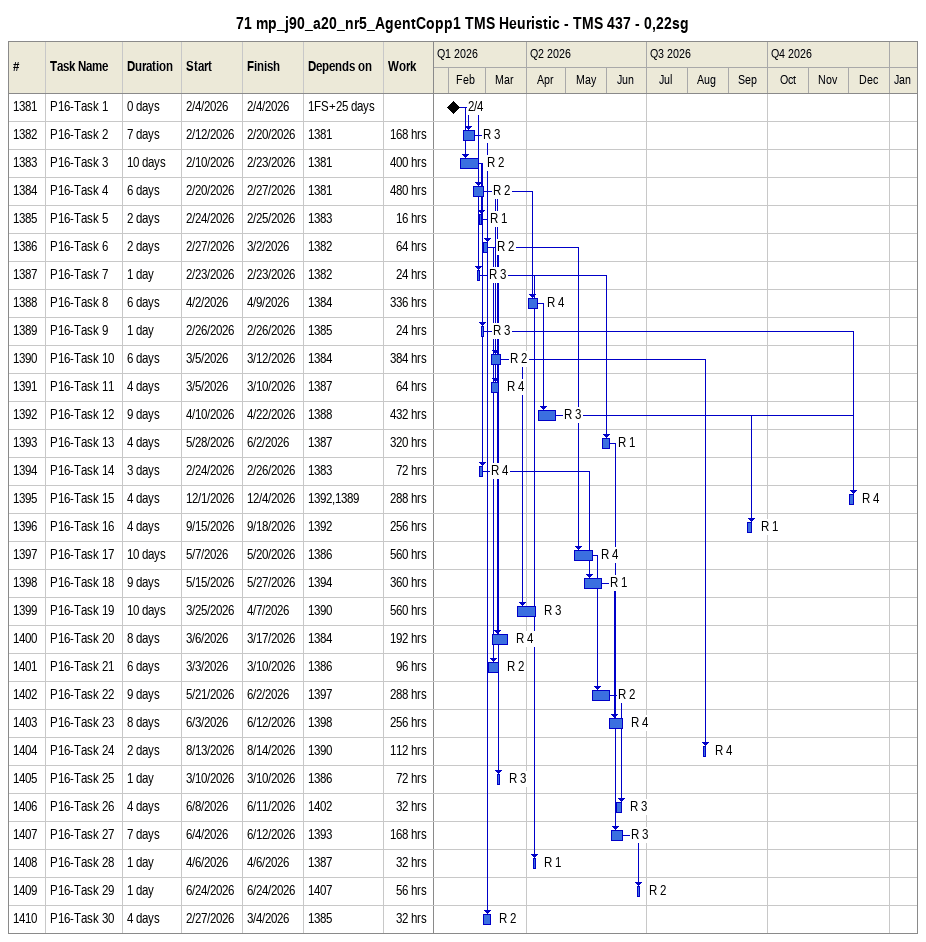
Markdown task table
71 mp_j90_a20_nr5_AgentCopp1 TMS Heuristic - TMS 437 - 0,22sg

| ID | Task | Duration | Start | Finish | Predecessors | Resources | Work (h) |
|---|---|---|---|---|---|---|---|
| 1381 | P16-Task 1 | 0d | 2026-02-04 | 2026-02-04 | 1FS+25d |  |  |
| 1382 | P16-Task 2 | 7d | 2026-02-12 | 2026-02-20 | 1381 | R 3 | 168 |
| 1383 | P16-Task 3 | 10d | 2026-02-10 | 2026-02-23 | 1381 | R 2 | 400 |
| 1384 | P16-Task 4 | 6d | 2026-02-20 | 2026-02-27 | 1381 | R 2 | 480 |
| 1385 | P16-Task 5 | 2d | 2026-02-24 | 2026-02-25 | 1383 | R 1 | 16 |
| 1386 | P16-Task 6 | 2d | 2026-02-27 | 2026-03-02 | 1382 | R 2 | 64 |
| 1387 | P16-Task 7 | 1d | 2026-02-23 | 2026-02-23 | 1382 | R 3 | 24 |
| 1388 | P16-Task 8 | 6d | 2026-04-02 | 2026-04-09 | 1384 | R 4 | 336 |
| 1389 | P16-Task 9 | 1d | 2026-02-26 | 2026-02-26 | 1385 | R 3 | 24 |
| 1390 | P16-Task 10 | 6d | 2026-03-05 | 2026-03-12 | 1384 | R 2 | 384 |
| 1391 | P16-Task 11 | 4d | 2026-03-05 | 2026-03-10 | 1387 | R 4 | 64 |
| 1392 | P16-Task 12 | 9d | 2026-04-10 | 2026-04-22 | 1388 | R 3 | 432 |
| 1393 | P16-Task 13 | 4d | 2026-05-28 | 2026-06-02 | 1387 | R 1 | 320 |
| 1394 | P16-Task 14 | 3d | 2026-02-24 | 2026-02-26 | 1383 | R 4 | 72 |
| 1395 | P16-Task 15 | 4d | 2026-12-01 | 2026-12-04 | 1392, 1389 | R 4 | 288 |
| 1396 | P16-Task 16 | 4d | 2026-09-15 | 2026-09-18 | 1392 | R 1 | 256 |
| 1397 | P16-Task 17 | 10d | 2026-05-07 | 2026-05-20 | 1386 | R 4 | 560 |
| 1398 | P16-Task 18 | 9d | 2026-05-15 | 2026-05-27 | 1394 | R 1 | 360 |
| 1399 | P16-Task 19 | 10d | 2026-03-25 | 2026-04-07 | 1390 | R 3 | 560 |
| 1400 | P16-Task 20 | 8d | 2026-03-06 | 2026-03-17 | 1384 | R 4 | 192 |
| 1401 | P16-Task 21 | 6d | 2026-03-03 | 2026-03-10 | 1386 | R 2 | 96 |
| 1402 | P16-Task 22 | 9d | 2026-05-21 | 2026-06-02 | 1397 | R 2 | 288 |
| 1403 | P16-Task 23 | 8d | 2026-06-03 | 2026-06-12 | 1398 | R 4 | 256 |
| 1404 | P16-Task 24 | 2d | 2026-08-13 | 2026-08-14 | 1390 | R 4 | 112 |
| 1405 | P16-Task 25 | 1d | 2026-03-10 | 2026-03-10 | 1386 | R 3 | 72 |
| 1406 | P16-Task 26 | 4d | 2026-06-08 | 2026-06-11 | 1402 | R 3 | 32 |
| 1407 | P16-Task 27 | 7d | 2026-06-04 | 2026-06-12 | 1393 | R 3 | 168 |
| 1408 | P16-Task 28 | 1d | 2026-04-06 | 2026-04-06 | 1387 | R 1 | 32 |
| 1409 | P16-Task 29 | 1d | 2026-06-24 | 2026-06-24 | 1407 | R 2 | 56 |
| 1410 | P16-Task 30 | 4d | 2026-02-27 | 2026-03-04 | 1385 | R 2 | 32 |
